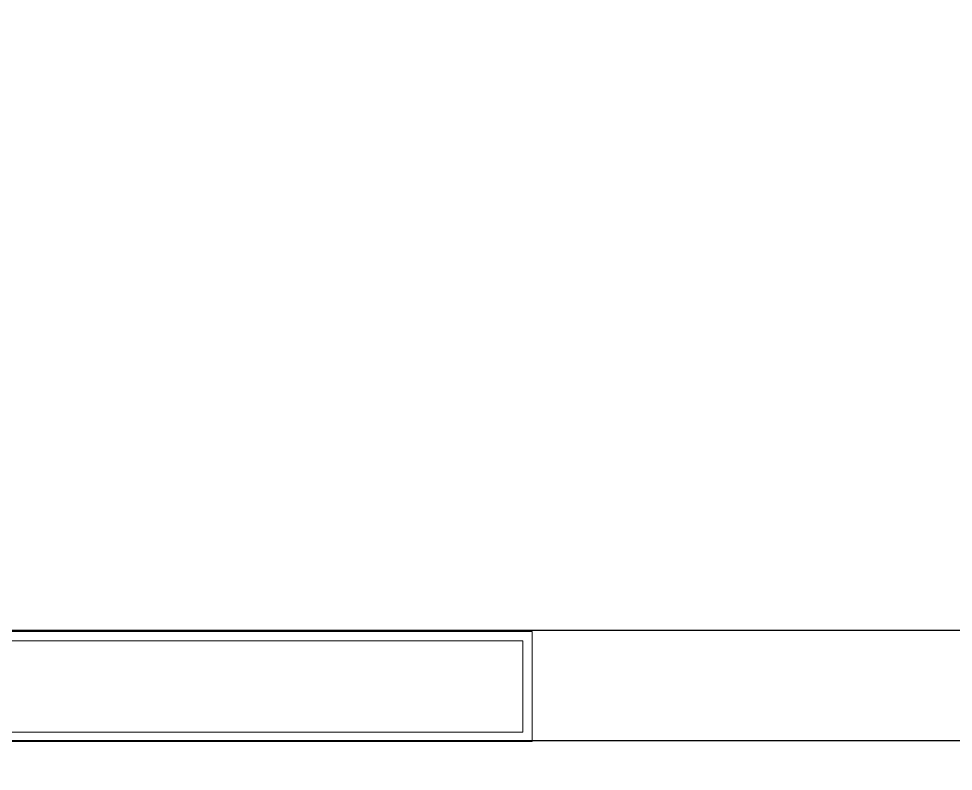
# Model space of a CAD drawing. Header units: millimetres. Extents: x -853228 to -774597, y -17231 to 22435.
# Drawn here: x -808878 to -807606, y 5896 to 6920 of the extents above; entities that cross this region are included whole.
import ezdxf

# ---------------------------------------------------------------- set-up
doc = ezdxf.new("R2010")
doc.units = ezdxf.units.MM
doc.layers.add('A-CLNG-PATT', color=2, linetype='Continuous', lineweight=9)
doc.layers.add('E-LITE-EQPM', color=2, linetype='Continuous', lineweight=9)

# ---------------------------------------------------------------- blocks, each defined once
blk = doc.blocks.new('L1_1_FLUORESCENT W DISFUSSER - 1195L x 595W x 85H - 36W-17030651-4261-01 ENLARGED UPPER PLATFORM LEVEL - REFLECTED CEILING PLAN - SHEET 2')
at = {"layer": 'E-LITE-EQPM'}
for p, q in [((-628.5, -75), (-628.5, 75)), ((-628.5, 75), (628.5, 75)), ((-628.5, 75), (-628.5, -75)), ((628.5, 75), (-628.5, 75)), ((628.5, 75), (628.5, -75)), ((628.5, -75), (628.5, 75)), ((-615.8, 62.3), (-615.8, -62.3)), ((615.8, 62.3), (-615.8, 62.3)), ((615.8, -62.3), (615.8, 62.3)), ((-615.8, -62.3), (615.8, -62.3)), ((628.5, -75), (-628.5, -75)), ((-628.5, -75), (628.5, -75))]:
    blk.add_line(p, q, dxfattribs=at)

msp = doc.modelspace()

# ---------------------------------------------------------------- hatches: boundary and pattern name
at = {"layer": 'A-CLNG-PATT', "lineweight": 25}
h = msp.add_hatch(dxfattribs=at)
h.set_pattern_fill('FP_11', color=256, style=0, pattern_type=2)
h.set_pattern_definition([(90, (-814207.4, 7211.5), (3600, -2e-13), [1200, 0]), (90, (-817807.4, 7211.5), (3600, -2e-13), [1200, 0]), (0, (-817807.4, 8336.5), (0, -1200), [3600, 0]), (0, (-817807.4, 7286.5), (0, -1200), [3600, 0])])
h.paths.add_polyline_path([(-814207.4, 4129), (-806429, 4129), (-806429.9, 7894), (-814207.4, 7894), (-814207.4, 4494)])

# ---------------------------------------------------------------- block references
at = {"layer": 'E-LITE-EQPM'}
msp.add_blockref('L1_1_FLUORESCENT W DISFUSSER - 1195L x 595W x 85H - 36W-17030651-4261-01 ENLARGED UPPER PLATFORM LEVEL - REFLECTED CEILING PLAN - SHEET 2', (-808807.4, 6011.5), dxfattribs=at)

doc.saveas('drawing.dxf')
